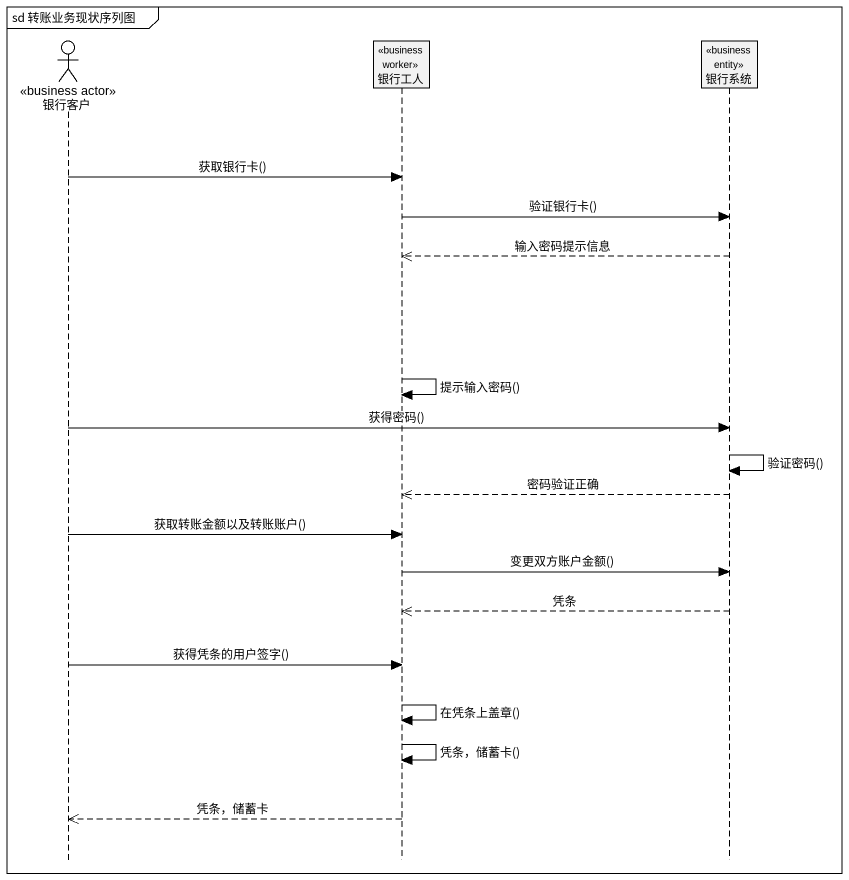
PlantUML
@startuml
mainframe sd 转账业务现状序列图
hide footbox
actor 银行客户 <<business actor>>
participant 银行工人 <<business worker>>
participant 银行系统 <<business entity>>

银行客户 -> 银行工人 : 获取银行卡()
银行工人 -> 银行系统 : 验证银行卡()
银行系统 -->> 银行工人 : 输入密码提示信息
银行工人 -> 银行工人 : 提示输入密码()
银行客户 -> 银行系统 : 获得密码()
银行系统 -> 银行系统 : 验证密码()
银行系统 -->> 银行工人 : 密码验证正确
银行客户 -> 银行工人 : 获取转账金额以及转账账户()
银行工人 -> 银行系统 : 变更双方账户金额()
银行系统 -->> 银行工人 : 凭条
银行客户 -> 银行工人 : 获得凭条的用户签字()
银行工人 -> 银行工人 : 在凭条上盖章()
银行工人 -> 银行工人 : 凭条，储蓄卡()
银行工人 -->> 银行客户 : 凭条，储蓄卡
@enduml
